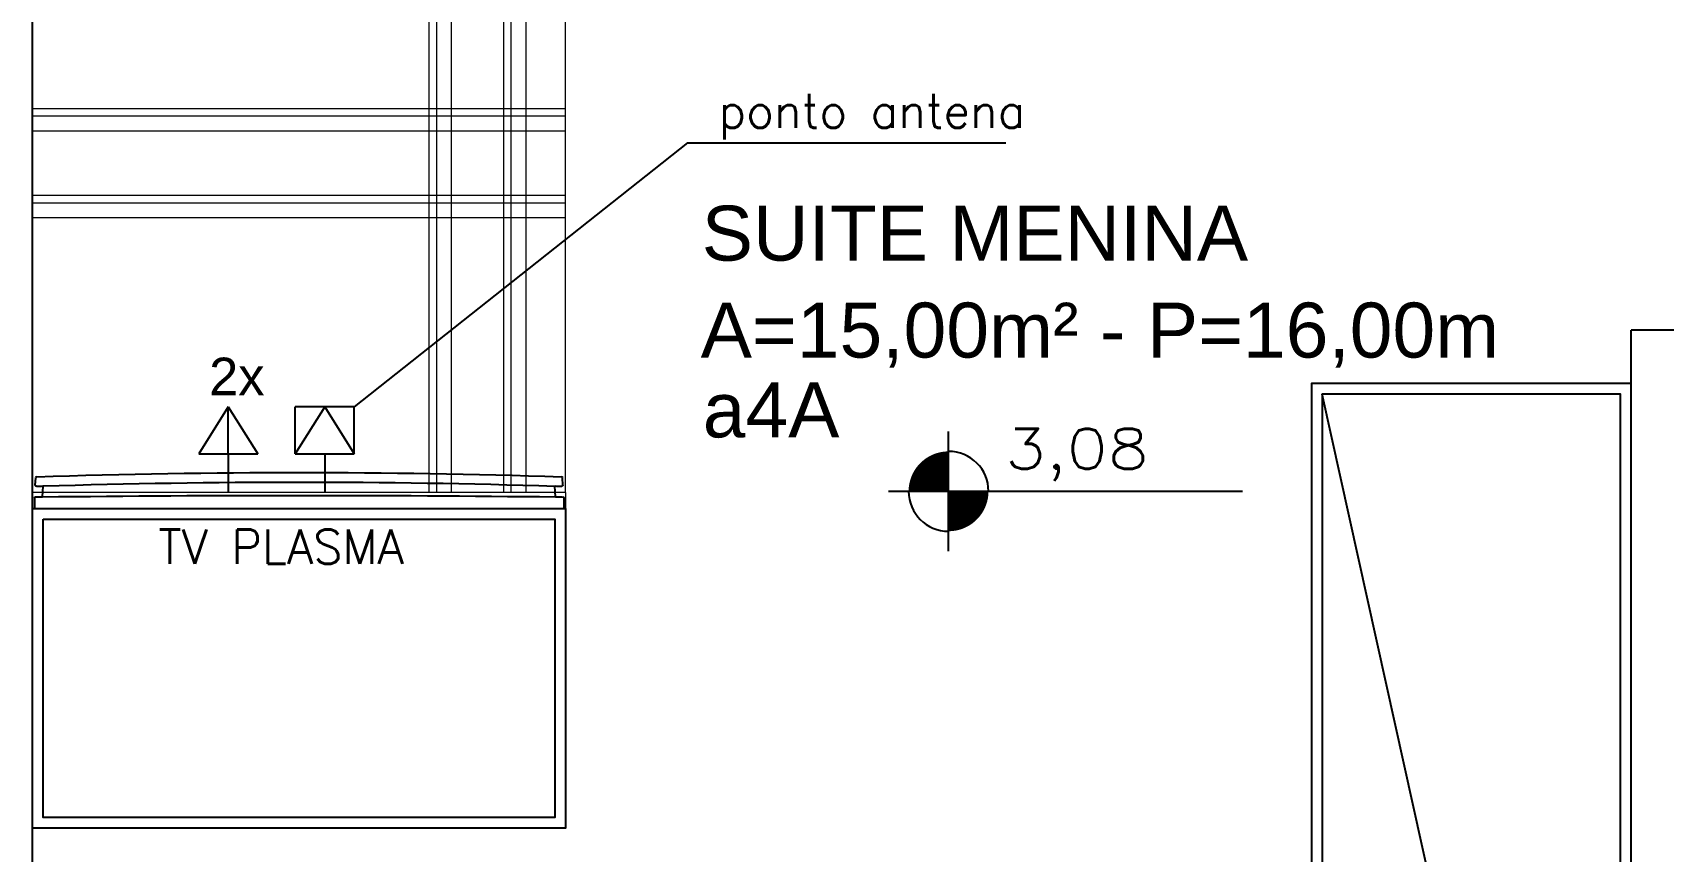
# Model space of a CAD drawing. Header units: millimetres. Extents: x 2182 to 2335, y 1488 to 1614.
# Drawn here: x 2198.528 to 2201.589, y 1512.898 to 1514.435 of the extents above; entities that cross this region are included whole.
import ezdxf

# ---------------------------------------------------------------- set-up
doc = ezdxf.new("R2010")
doc.units = ezdxf.units.MM
for name, color, linetype in [('01 nivel', 33, 'Continuous'), ('ACES', 7, 'Continuous'), ('ACES-I', 1, 'Continuous'), ('default', 7, 'Continuous'), ('Layer1', 1, 'Continuous'), ('Layer2', 3, 'Continuous')]:
    doc.layers.add(name, color=color, linetype=linetype)
doc.layers.add('MOBIL-I', color=251, linetype='Continuous', lineweight=15)
doc.styles.add('Arial1', font='arial.ttf')
doc.styles.add('F60_1-50', font='romans.shx', dxfattribs={"width": 1.2, "height": 7.5})
doc.styles.add('ROMANS', font='romans')

# ---------------------------------------------------------------- blocks, each defined once
blk = doc.blocks.new('nivelplanta')
at = {"linetype": 'ByBlock'}
for p, q in [((0.05, -11.22), (0.05, 11.28)), ((-11.2, 0.03), (55.22, 0.03))]:
    blk.add_line(p, q, dxfattribs=at)
at = {"linetype": 'ByBlock', "const_width": 7.5}
for points in [[(-3.7, 0.03, -0.414214), (0.05, 3.78, -0.618034)], [(0.05, -3.72, 0.414214), (3.8, 0.03, 0.618034)]]:
    blk.add_lwpolyline(points, format="xyb", dxfattribs=at)
at = {"linetype": 'ByBlock'}
for start, end in [(0, 90), (180, 270)]:
    blk.add_arc((0.05, 0.03), 7.5, start, end, dxfattribs=at)
at = {"linetype": 'ByBlock', "style": 'F60_1-50', "width": 1.2}
blk.add_attdef('COTAPISO', (10.64, 4.28), '', height=7.5, dxfattribs=at)
blk = doc.blocks.new('A$C73906845')
at = {"layer": 'MOBIL-I', "color": 7}
for p, q in [((0.03, 1), (0, 1)), ((0, 1), (0, 0)), ((0.03, 0), (0.03, 1)), ((2.03, 1), (0.03, 1)), ((0.33, 0.99), (0.04, 0.99)), ((0.04, 0.99), (0.04, 0.01)), ((0.33, 1), (0.33, 0)), ((2.03, 1), (2.06, 1)), ((2.03, 0), (2.03, 1)), ((2.06, 1), (2.06, 0)), ((0.03, 0), (0, 0)), ((2.03, 0), (0.03, 0)), ((0.04, 0.01), (0.33, 0.01)), ((2.03, 0), (2.06, 0))]:
    blk.add_line(p, q, dxfattribs=at)
at = {"layer": 'MOBIL-I'}
for p, q in [((1.3093, 0), (1.3093, 1)), ((1.3233, 0), (1.3233, 1)), ((1.3512, 0), (1.3512, 1)), ((1.4724, 0), (1.4724, 1)), ((1.4864, 0), (1.4864, 1)), ((1.5143, 0), (1.5143, 1)), ((0.405, 0.2563), (2.03, 0.2563)), ((0.3871, 0.2144), (2.03, 0.2144)), ((0.3986, 0.2423), (2.03, 0.2423)), ((0.3499, 0.1164), (2.03, 0.1164)), ((0.3499, 0.1025), (2.03, 0.1025)), ((0.3499, 0.0745), (2.03, 0.0745))]:
    blk.add_line(p, q, dxfattribs=at)
for centre, radius, start, end in [((1.3448, 1.1314), 0.9511, 187.942, 222.1525), ((0.6711, 0.7314), 0.2753, 191.7847, 236.2825), ((0.2298, 0.4719), 0.1986, 59.7127, 127.9772), ((0.4975, 0.4504), 0.4287, 155.46, 202.9885), ((0.1801, 0.3252), 0.2374, 50.8446, 115.4146), ((0.3624, 0.0449), 0.4485, 94.1472, 130.1164), ((0.8011, 0.182), 0.4273, 131.4356, 163.0855), ((1.5618, -0.226), 1.1694, 142.0516, 168.8559), ((0.2451, 0.7018), 0.4423, 251.2394, 281.0613)]:
    blk.add_arc(centre, radius, start, end, dxfattribs=at)
blk = doc.blocks.new('A$C11DD1866')
at = {"layer": 'ACES'}
for p, q in [((0, 0.0478), (0, 0.0678)), ((0, 0.0678), (0.9933, 0.0678)), ((0.9933, 0.0478), (0.9933, 0.0678)), ((0.0152, 0.046), (0.0165, 0.026)), ((0.9781, 0.046), (0.9768, 0.026)), ((0.0016, 0.0238), (0.0025, 0.0098)), ((0.9917, 0.0239), (0.9907, 0.0098))]:
    blk.add_line(p, q, dxfattribs=at)
for centre, radius, start, end in [((0.002, 0.048), 0.002, 183.7723, 269.137), ((0.3966, 26.2473), 26.2043, 269.13704, 269.16591), ((0.5966, 26.2473), 26.2043, 270.83409, 270.86296), ((0.9913, 0.048), 0.002, 270.863, 356.2277), ((0.0036, 0.0239), 0.002, 87.6867, 183.7723), ((0.0045, 0.0099), 0.002, 183.7723, 267.6842), ((0.3954, 9.7242), 9.7063, 267.68672, 267.76226), ((0.4966, 15.2846), 15.2846, 268.15461, 271.84539), ((0.5954, 9.7242), 9.7063, 272.25174, 272.32734), ((0.9887, 0.0099), 0.002, 272.3158, 356.2277), ((0.9897, 0.024), 0.002, 356.2277, 92.3273)]:
    blk.add_arc(centre, radius, start, end, dxfattribs=at)
at = {"layer": 'ACES-I'}
for centre, radius, start, end in [((0.4966, 41.7863), 41.7433, 269.33915, 270.66085), ((0.4951, 15.4998), 15.4818, 268.2282, 271.78289)]:
    blk.add_arc(centre, radius, start, end, dxfattribs=at)

msp = doc.modelspace()

# ---------------------------------------------------------------- hatches: boundary and pattern name
at = {"linetype": 'Continuous'}
h = msp.add_hatch(dxfattribs=at)
h.set_pattern_fill('ANGLE', color=3, angle=360)
h.set_pattern_definition([(360, (-65.538, 7.076), (2e-15, 6.985), [5.08, -1.905]), (90, (-65.538, 7.076), (-6.985, 2e-15), [5.08, -1.905])])
h.paths.add_polyline_path([(2198.8955, 1513.6447), (2198.8955, 1513.7329), (2198.8402, 1513.6447)])

# ---------------------------------------------------------------- linework, layer by layer
at = {"color": 6, "linetype": 'ByBlock'}
for p, q in [((2198.5283, 1511.2017), (2198.5283, 1516.2017)), ((2201.5283, 1511.2017), (2201.5283, 1513.8767)), ((2201.6783, 1513.8767), (2201.5283, 1513.8767))]:
    msp.add_line(p, q, dxfattribs=at)
at = {"color": 1, "linetype": 'Continuous'}
for q in [(2199.1317, 1513.7329), (2200.3548, 1514.2283)]:
    msp.add_line((2199.7571, 1514.2283), q, dxfattribs=at)
at = {"color": 3, "linetype": 'Continuous'}
for p, q in [((2198.8955, 1513.7329), (2198.8402, 1513.6447)), ((2198.8955, 1513.6447), (2198.8955, 1513.7329)), ((2198.8955, 1513.7329), (2198.9508, 1513.6447)), ((2199.0764, 1513.7329), (2199.0211, 1513.6447)), ((2199.0211, 1513.6447), (2199.0211, 1513.7329)), ((2199.1317, 1513.7329), (2199.0211, 1513.7329)), ((2199.0764, 1513.7329), (2199.1317, 1513.6447)), ((2199.1317, 1513.6447), (2199.1317, 1513.7329)), ((2198.8402, 1513.6447), (2198.9508, 1513.6447)), ((2198.8955, 1513.6447), (2198.8955, 1513.572)), ((2199.0211, 1513.6447), (2199.1317, 1513.6447)), ((2199.0211, 1513.6447), (2199.1317, 1513.6447)), ((2199.0764, 1513.6447), (2199.0764, 1513.572))]:
    msp.add_line(p, q, dxfattribs=at)
at = {"layer": 'Layer2'}
msp.add_line((2201.5083, 1511.2217), (2200.9483, 1513.7567), dxfattribs=at)
for points in [[(2201.5283, 1511.2017), (2201.5283, 1513.7767), (2200.9283, 1513.7767), (2200.9283, 1511.2017)], [(2201.5083, 1511.2217), (2201.5083, 1513.7567), (2200.9483, 1513.7567), (2200.9483, 1511.2217)], [(2198.5283, 1513.5417), (2199.5283, 1513.5417), (2199.5283, 1512.9417), (2198.5283, 1512.9417)]]:
    msp.add_lwpolyline(points, close=True, dxfattribs=at)
at = {"layer": 'Layer2', "color": 0}
msp.add_lwpolyline([(2198.5483, 1513.5217), (2199.5083, 1513.5217), (2199.5083, 1512.9617), (2198.5483, 1512.9617)], close=True, dxfattribs=at)

# ---------------------------------------------------------------- block references
at = {"xscale": -1, "rotation": 90}
msp.add_blockref('A$C73906845', (2199.5283, 1515.6017), dxfattribs=at)
at = {"layer": '01 nivel', "color": 7, "xscale": 0.0099999999999998, "yscale": 0.0099999999999998, "zscale": 0.0099999999999998}
msp.add_blockref('nivelplanta', (2200.2466, 1513.5738), dxfattribs=at).add_auto_attribs({'COTAPISO': '3,08'})
at = {"layer": 'Layer1', "xscale": -1, "rotation": 180}
msp.add_blockref('A$C11DD1866', (2198.5317, 1513.6095), dxfattribs=at)

# ---------------------------------------------------------------- texts
at = {"color": 1, "ltscale": 0.3, "style": 'ROMANS'}
msp.add_text('ponto antena', height=0.064, dxfattribs=at).set_placement((2199.8154, 1514.2562))
at = {"color": 3, "ltscale": 0.3, "style": 'ROMANS'}
msp.add_text('TV PLASMA', height=0.064, dxfattribs=at).set_placement((2198.7641, 1513.4381))
at = {"layer": 'default', "color": 2, "style": 'Arial1'}
for s, height, p in [('SUITE MENINA', 0.1032, (2199.784, 1514.0072)), ('A=15,00m² - P=16,00m', 0.1032, (2199.782, 1513.8252)), ('2x', 0.07051, (2198.8595, 1513.7545)), ('a4A', 0.1032, (2199.7858, 1513.6753))]:
    msp.add_text(s, height=height, dxfattribs=at).set_placement(p)

doc.saveas('drawing.dxf')
